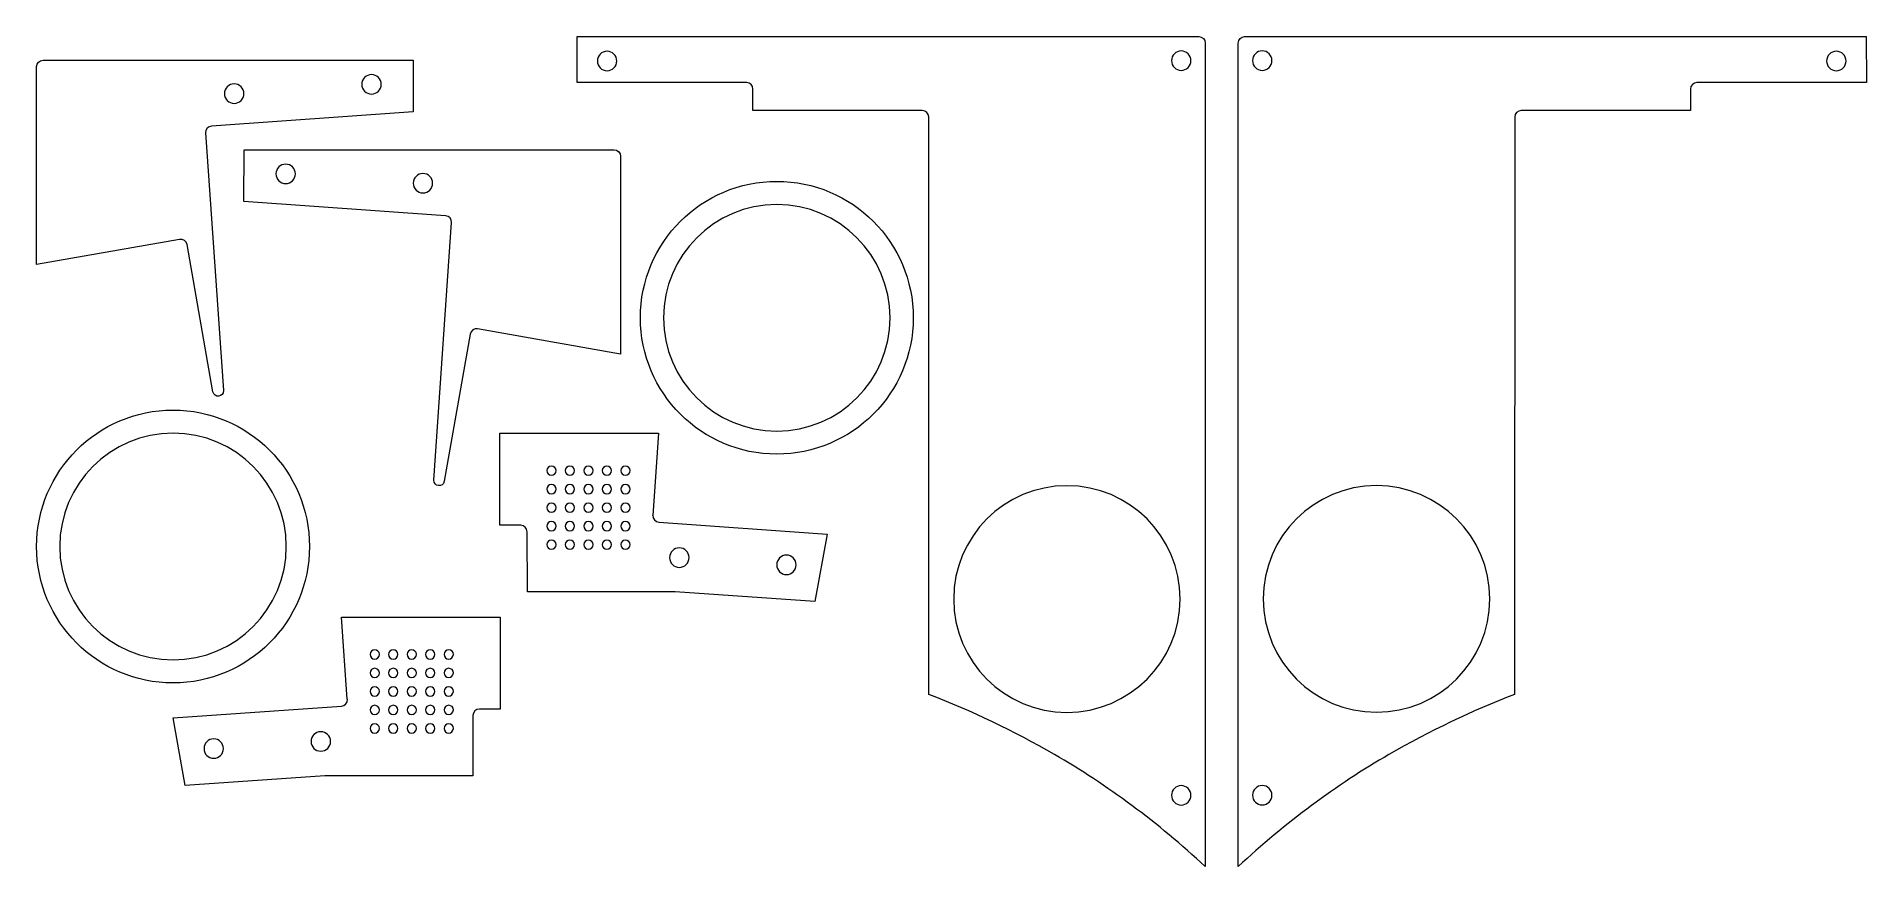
# Model space of a CAD drawing. Header units: millimetres. Extents: x 3 to 201, y 0 to 90.
import ezdxf

# ---------------------------------------------------------------- set-up
doc = ezdxf.new("R2010")
doc.units = ezdxf.units.MM
doc.header["$MEASUREMENT"] = 0
doc.layers.add('Ebene 1', color=7, linetype='Continuous', lineweight=0)

msp = doc.modelspace()

# ---------------------------------------------------------------- linework, layer by layer
at = {"layer": 'Ebene 1', "color": 5, "lineweight": 9, "true_color": 0x0000ff}
for points, knots in [([(128.99, 89.83), (128.99, 89.83), (61.78, 89.83), (61.78, 89.83), (61.78, 89.83), (61.77, 84.86), (61.77, 84.86), (61.77, 84.86), (80.09, 84.86), (80.09, 84.86), (80.48, 84.86), (80.79, 84.54), (80.79, 84.16), (80.79, 84.16), (80.79, 81.84), (80.79, 81.84), (80.79, 81.84), (99.08, 81.84), (99.08, 81.84), (99.47, 81.84), (99.79, 81.53), (99.79, 81.15), (99.79, 81.15), (99.81, 18.7), (99.81, 18.7), (104.42, 16.92), (109.01, 14.74), (113.39, 12.21), (119.04, 8.95), (124.62, 4.8), (129.69, 0.11), (129.69, 0.11), (129.69, 0.18), (129.69, 0.18), (129.69, 0.18), (129.69, 0.18), (129.69, 0.18), (129.69, 0.18), (129.69, 15.06), (129.69, 15.06), (129.69, 15.06), (129.69, 15.06), (129.69, 15.06), (129.69, 15.06), (129.69, 89.13), (129.69, 89.13), (129.69, 89.52), (129.38, 89.83), (128.99, 89.83), (128.99, 89.83), (128.99, 89.83), (128.99, 89.83), (128.99, 89.83), (128.99, 89.83), (128.99, 89.83)], [0, 0, 0, 0, 1, 1, 1, 2, 2, 2, 3, 3, 3, 4, 4, 4, 5, 5, 5, 6, 6, 6, 7, 7, 7, 8, 8, 8, 9, 9, 9, 10, 10, 10, 11, 11, 11, 12, 12, 12, 13, 13, 13, 14, 14, 14, 15, 15, 15, 16, 16, 16, 17, 17, 17, 18, 18, 18, 18]), ([(133.94, 89.83), (133.56, 89.83), (133.25, 89.52), (133.25, 89.13), (133.25, 89.13), (133.25, 15.06), (133.25, 15.06), (133.25, 15.06), (133.25, 15.06), (133.25, 15.06), (133.25, 15.06), (133.25, 0.18), (133.25, 0.18), (133.25, 0.18), (133.25, 0.18), (133.25, 0.18), (133.25, 0.18), (133.25, 0.11), (133.25, 0.11), (138.32, 4.8), (143.9, 8.95), (149.55, 12.21), (153.93, 14.74), (158.52, 16.92), (163.12, 18.7), (163.12, 18.7), (163.15, 81.15), (163.15, 81.15), (163.15, 81.53), (163.46, 81.84), (163.85, 81.84), (163.85, 81.84), (182.15, 81.84), (182.15, 81.84), (182.15, 81.84), (182.15, 84.16), (182.15, 84.16), (182.15, 84.54), (182.46, 84.86), (182.85, 84.86), (182.85, 84.86), (201.17, 84.86), (201.17, 84.86), (201.17, 84.86), (201.16, 89.83), (201.16, 89.83), (201.16, 89.83), (133.94, 89.83), (133.94, 89.83), (133.94, 89.83), (133.94, 89.83), (133.94, 89.83)], [0, 0, 0, 0, 1, 1, 1, 2, 2, 2, 3, 3, 3, 4, 4, 4, 5, 5, 5, 6, 6, 6, 7, 7, 7, 8, 8, 8, 9, 9, 9, 10, 10, 10, 11, 11, 11, 12, 12, 12, 13, 13, 13, 14, 14, 14, 15, 15, 15, 16, 16, 16, 17, 17, 17, 17]), ([(4.04, 87.27), (3.65, 87.27), (3.34, 86.96), (3.34, 86.58), (3.34, 86.58), (3.34, 65.19), (3.34, 65.19), (3.34, 65.19), (18.8, 67.91), (18.8, 67.91), (19.18, 67.98), (19.54, 67.72), (19.61, 67.34), (19.61, 67.34), (22.4, 51.43), (22.4, 51.43), (22.52, 50.72), (23.58, 50.85), (23.53, 51.57), (23.53, 51.57), (21.6, 79.41), (21.6, 79.41), (21.58, 79.79), (21.87, 80.13), (22.25, 80.15), (22.25, 80.15), (44.06, 81.68), (44.06, 81.68), (44.06, 81.68), (44.05, 87.27), (44.05, 87.27), (44.05, 87.27), (4.04, 87.27), (4.04, 87.27)], [0, 0, 0, 0, 1, 1, 1, 2, 2, 2, 3, 3, 3, 4, 4, 4, 5, 5, 5, 6, 6, 6, 7, 7, 7, 8, 8, 8, 9, 9, 9, 10, 10, 10, 11, 11, 11, 11]), ([(63.97, 87.19), (63.97, 87.77), (64.43, 88.24), (65.02, 88.24), (65.6, 88.24), (66.07, 87.77), (66.07, 87.19), (66.07, 86.61), (65.6, 86.14), (65.02, 86.14), (64.44, 86.14), (63.97, 86.61), (63.97, 87.19)], [0, 0, 0, 0, 1, 1, 1, 2, 2, 2, 3, 3, 3, 4, 4, 4, 4]), ([(128.14, 87.23), (128.14, 86.65), (127.67, 86.18), (127.09, 86.18), (126.51, 86.18), (126.04, 86.65), (126.04, 87.23), (126.04, 87.81), (126.51, 88.28), (127.09, 88.28), (127.67, 88.28), (128.14, 87.81), (128.14, 87.23)], [0, 0, 0, 0, 1, 1, 1, 2, 2, 2, 3, 3, 3, 4, 4, 4, 4]), ([(135.85, 88.29), (136.43, 88.29), (136.9, 87.82), (136.9, 87.23), (136.9, 86.65), (136.43, 86.18), (135.85, 86.18), (135.27, 86.18), (134.8, 86.65), (134.8, 87.23), (134.8, 87.82), (135.27, 88.29), (135.85, 88.29)], [0, 0, 0, 0, 1, 1, 1, 2, 2, 2, 3, 3, 3, 4, 4, 4, 4]), ([(197.92, 86.14), (197.34, 86.14), (196.87, 86.61), (196.87, 87.19), (196.87, 87.77), (197.34, 88.24), (197.92, 88.24), (198.5, 88.24), (198.97, 87.77), (198.97, 87.19), (198.97, 86.61), (198.5, 86.14), (197.92, 86.14)], [0, 0, 0, 0, 1, 1, 1, 2, 2, 2, 3, 3, 3, 4, 4, 4, 4]), ([(38.49, 84.67), (38.49, 85.26), (38.96, 85.72), (39.55, 85.72), (40.13, 85.72), (40.6, 85.26), (40.6, 84.67), (40.6, 84.09), (40.12, 83.62), (39.55, 83.62), (38.97, 83.62), (38.49, 84.09), (38.49, 84.67)], [0, 0, 0, 0, 1, 1, 1, 2, 2, 2, 3, 3, 3, 4, 4, 4, 4]), ([(23.65, 83.66), (23.65, 84.25), (24.12, 84.72), (24.7, 84.72), (25.29, 84.72), (25.76, 84.25), (25.76, 83.66), (25.76, 83.08), (25.28, 82.61), (24.7, 82.61), (24.13, 82.61), (23.65, 83.08), (23.65, 83.66)], [0, 0, 0, 0, 1, 1, 1, 2, 2, 2, 3, 3, 3, 4, 4, 4, 4]), ([(65.78, 77.59), (65.78, 77.59), (25.77, 77.59), (25.77, 77.59), (25.77, 77.59), (25.76, 72), (25.76, 72), (25.76, 72), (47.56, 70.47), (47.56, 70.47), (47.95, 70.44), (48.24, 70.11), (48.21, 69.72), (48.21, 69.72), (46.29, 41.89), (46.29, 41.89), (46.24, 41.17), (47.3, 41.04), (47.42, 41.75), (47.42, 41.75), (50.21, 57.66), (50.21, 57.66), (50.28, 58.04), (50.64, 58.29), (51.02, 58.23), (51.02, 58.23), (66.48, 55.5), (66.48, 55.5), (66.48, 55.5), (66.48, 76.89), (66.48, 76.89), (66.48, 77.28), (66.16, 77.59), (65.78, 77.59), (65.78, 77.59), (65.78, 77.59), (65.78, 77.59), (65.78, 77.59), (65.78, 77.59), (65.78, 77.59)], [0, 0, 0, 0, 1, 1, 1, 2, 2, 2, 3, 3, 3, 4, 4, 4, 5, 5, 5, 6, 6, 6, 7, 7, 7, 8, 8, 8, 9, 9, 9, 10, 10, 10, 11, 11, 11, 12, 12, 12, 13, 13, 13, 13]), ([(30.27, 73.94), (29.69, 73.94), (29.22, 74.41), (29.22, 74.99), (29.22, 75.57), (29.69, 76.04), (30.27, 76.04), (30.85, 76.04), (31.32, 75.57), (31.32, 74.99), (31.32, 74.41), (30.85, 73.94), (30.27, 73.94)], [0, 0, 0, 0, 1, 1, 1, 2, 2, 2, 3, 3, 3, 4, 4, 4, 4]), ([(45.11, 72.93), (44.53, 72.93), (44.06, 73.4), (44.06, 73.98), (44.06, 74.56), (44.53, 75.03), (45.11, 75.03), (45.7, 75.03), (46.16, 74.56), (46.16, 73.98), (46.16, 73.4), (45.7, 72.93), (45.11, 72.93)], [0, 0, 0, 0, 1, 1, 1, 2, 2, 2, 3, 3, 3, 4, 4, 4, 4]), ([(83.37, 74.18), (75.22, 74.18), (68.62, 67.58), (68.62, 59.43), (68.62, 51.29), (75.22, 44.69), (83.37, 44.69), (91.51, 44.69), (98.12, 51.29), (98.12, 59.43), (98.12, 67.58), (91.51, 74.18), (83.37, 74.18)], [0, 0, 0, 0, 1, 1, 1, 2, 2, 2, 3, 3, 3, 4, 4, 4, 4]), ([(83.37, 47.18), (76.6, 47.18), (71.12, 52.67), (71.12, 59.43), (71.12, 66.19), (76.6, 71.68), (83.37, 71.68), (90.13, 71.68), (95.61, 66.19), (95.61, 59.43), (95.61, 52.67), (90.13, 47.18), (83.37, 47.18), (83.37, 47.18), (83.37, 47.18), (83.37, 47.18)], [0, 0, 0, 0, 1, 1, 1, 2, 2, 2, 3, 3, 3, 4, 4, 4, 5, 5, 5, 5]), ([(3.34, 34.7), (3.34, 26.56), (9.94, 19.95), (18.09, 19.95), (26.24, 19.95), (32.84, 26.56), (32.84, 34.7), (32.84, 42.85), (26.24, 49.45), (18.09, 49.45), (9.94, 49.45), (3.34, 42.85), (3.34, 34.7), (3.34, 34.7), (3.34, 34.7), (3.34, 34.7)], [0, 0, 0, 0, 1, 1, 1, 2, 2, 2, 3, 3, 3, 4, 4, 4, 5, 5, 5, 5]), ([(5.84, 34.7), (5.84, 41.46), (11.33, 46.95), (18.09, 46.95), (24.85, 46.95), (30.34, 41.46), (30.34, 34.7), (30.34, 27.94), (24.86, 22.45), (18.09, 22.45), (11.33, 22.45), (5.84, 27.94), (5.84, 34.7), (5.84, 34.7), (5.84, 34.7), (5.84, 34.7)], [0, 0, 0, 0, 1, 1, 1, 2, 2, 2, 3, 3, 3, 4, 4, 4, 5, 5, 5, 5]), ([(69.96, 38.07), (69.96, 38.07), (70.59, 46.95), (70.59, 46.95), (70.59, 46.95), (53.43, 46.95), (53.43, 46.95), (53.43, 46.95), (53.43, 37), (53.43, 37), (53.43, 37), (55.68, 37), (55.68, 37), (56.06, 37), (56.38, 36.69), (56.38, 36.3), (56.38, 36.3), (56.4, 29.8), (56.4, 29.8), (56.4, 29.8), (72.38, 29.8), (72.38, 29.8), (72.38, 29.8), (87.48, 28.74), (87.48, 28.74), (87.48, 28.74), (88.81, 36.05), (88.81, 36.05), (88.81, 36.05), (70.61, 37.33), (70.61, 37.33), (70.23, 37.36), (69.93, 37.69), (69.96, 38.08), (69.96, 38.08), (69.96, 38.08), (69.96, 38.08), (69.96, 38.08), (69.96, 38.07), (69.96, 38.07)], [0, 0, 0, 0, 1, 1, 1, 2, 2, 2, 3, 3, 3, 4, 4, 4, 5, 5, 5, 6, 6, 6, 7, 7, 7, 8, 8, 8, 9, 9, 9, 10, 10, 10, 11, 11, 11, 12, 12, 12, 13, 13, 13, 13]), ([(59, 42.4), (58.72, 42.4), (58.5, 42.62), (58.5, 42.9), (58.5, 43.18), (58.72, 43.4), (59, 43.4), (59.28, 43.4), (59.5, 43.18), (59.5, 42.9), (59.5, 42.62), (59.28, 42.4), (59, 42.4)], [0, 0, 0, 0, 1, 1, 1, 2, 2, 2, 3, 3, 3, 4, 4, 4, 4]), ([(61, 42.4), (60.73, 42.4), (60.5, 42.62), (60.5, 42.9), (60.5, 43.18), (60.72, 43.4), (61, 43.4), (61.28, 43.4), (61.5, 43.18), (61.5, 42.9), (61.5, 42.62), (61.28, 42.4), (61, 42.4)], [0, 0, 0, 0, 1, 1, 1, 2, 2, 2, 3, 3, 3, 4, 4, 4, 4]), ([(63, 42.4), (62.73, 42.4), (62.5, 42.62), (62.5, 42.9), (62.5, 43.18), (62.72, 43.4), (63, 43.4), (63.28, 43.4), (63.5, 43.18), (63.5, 42.9), (63.5, 42.62), (63.28, 42.4), (63, 42.4)], [0, 0, 0, 0, 1, 1, 1, 2, 2, 2, 3, 3, 3, 4, 4, 4, 4]), ([(65, 42.4), (64.73, 42.4), (64.5, 42.62), (64.5, 42.9), (64.5, 43.18), (64.72, 43.4), (65, 43.4), (65.28, 43.4), (65.5, 43.18), (65.5, 42.9), (65.5, 42.62), (65.28, 42.4), (65, 42.4)], [0, 0, 0, 0, 1, 1, 1, 2, 2, 2, 3, 3, 3, 4, 4, 4, 4]), ([(67, 42.4), (66.73, 42.4), (66.5, 42.62), (66.5, 42.9), (66.5, 43.18), (66.72, 43.4), (67, 43.4), (67.28, 43.4), (67.5, 43.18), (67.5, 42.9), (67.5, 42.62), (67.28, 42.4), (67, 42.4)], [0, 0, 0, 0, 1, 1, 1, 2, 2, 2, 3, 3, 3, 4, 4, 4, 4]), ([(59, 40.4), (58.72, 40.4), (58.5, 40.62), (58.5, 40.9), (58.5, 41.18), (58.72, 41.4), (59, 41.4), (59.28, 41.4), (59.5, 41.18), (59.5, 40.9), (59.5, 40.62), (59.28, 40.4), (59, 40.4)], [0, 0, 0, 0, 1, 1, 1, 2, 2, 2, 3, 3, 3, 4, 4, 4, 4]), ([(61, 40.4), (60.73, 40.4), (60.5, 40.62), (60.5, 40.9), (60.5, 41.18), (60.72, 41.4), (61, 41.4), (61.28, 41.4), (61.5, 41.18), (61.5, 40.9), (61.5, 40.62), (61.28, 40.4), (61, 40.4)], [0, 0, 0, 0, 1, 1, 1, 2, 2, 2, 3, 3, 3, 4, 4, 4, 4]), ([(63, 40.4), (62.73, 40.4), (62.5, 40.62), (62.5, 40.9), (62.5, 41.18), (62.72, 41.4), (63, 41.4), (63.28, 41.4), (63.5, 41.18), (63.5, 40.9), (63.5, 40.62), (63.28, 40.4), (63, 40.4)], [0, 0, 0, 0, 1, 1, 1, 2, 2, 2, 3, 3, 3, 4, 4, 4, 4]), ([(65, 40.4), (64.73, 40.4), (64.5, 40.62), (64.5, 40.9), (64.5, 41.18), (64.72, 41.4), (65, 41.4), (65.28, 41.4), (65.5, 41.18), (65.5, 40.9), (65.5, 40.62), (65.28, 40.4), (65, 40.4)], [0, 0, 0, 0, 1, 1, 1, 2, 2, 2, 3, 3, 3, 4, 4, 4, 4]), ([(67, 40.4), (66.73, 40.4), (66.5, 40.62), (66.5, 40.9), (66.5, 41.18), (66.72, 41.4), (67, 41.4), (67.28, 41.4), (67.5, 41.18), (67.5, 40.9), (67.5, 40.62), (67.28, 40.4), (67, 40.4)], [0, 0, 0, 0, 1, 1, 1, 2, 2, 2, 3, 3, 3, 4, 4, 4, 4]), ([(102.49, 29.02), (102.49, 35.79), (107.97, 41.27), (114.73, 41.27), (121.5, 41.27), (126.98, 35.79), (126.98, 29.02), (126.98, 22.26), (121.5, 16.77), (114.73, 16.77), (107.97, 16.77), (102.49, 22.26), (102.49, 29.02)], [0, 0, 0, 0, 1, 1, 1, 2, 2, 2, 3, 3, 3, 4, 4, 4, 4]), ([(148.2, 16.78), (141.44, 16.78), (135.96, 22.27), (135.96, 29.03), (135.96, 35.79), (141.44, 41.28), (148.2, 41.28), (154.97, 41.28), (160.45, 35.79), (160.45, 29.03), (160.45, 22.27), (154.97, 16.78), (148.2, 16.78), (148.2, 16.78), (148.2, 16.78), (148.2, 16.78)], [0, 0, 0, 0, 1, 1, 1, 2, 2, 2, 3, 3, 3, 4, 4, 4, 5, 5, 5, 5]), ([(59, 38.4), (58.72, 38.4), (58.5, 38.62), (58.5, 38.9), (58.5, 39.18), (58.72, 39.4), (59, 39.4), (59.28, 39.4), (59.5, 39.18), (59.5, 38.9), (59.5, 38.62), (59.28, 38.4), (59, 38.4)], [0, 0, 0, 0, 1, 1, 1, 2, 2, 2, 3, 3, 3, 4, 4, 4, 4]), ([(61, 38.4), (60.73, 38.4), (60.5, 38.62), (60.5, 38.9), (60.5, 39.18), (60.72, 39.4), (61, 39.4), (61.28, 39.4), (61.5, 39.18), (61.5, 38.9), (61.5, 38.62), (61.28, 38.4), (61, 38.4)], [0, 0, 0, 0, 1, 1, 1, 2, 2, 2, 3, 3, 3, 4, 4, 4, 4]), ([(63, 38.4), (62.73, 38.4), (62.5, 38.62), (62.5, 38.9), (62.5, 39.18), (62.72, 39.4), (63, 39.4), (63.28, 39.4), (63.5, 39.18), (63.5, 38.9), (63.5, 38.62), (63.28, 38.4), (63, 38.4)], [0, 0, 0, 0, 1, 1, 1, 2, 2, 2, 3, 3, 3, 4, 4, 4, 4]), ([(65, 38.4), (64.73, 38.4), (64.5, 38.62), (64.5, 38.9), (64.5, 39.18), (64.72, 39.4), (65, 39.4), (65.28, 39.4), (65.5, 39.18), (65.5, 38.9), (65.5, 38.62), (65.28, 38.4), (65, 38.4)], [0, 0, 0, 0, 1, 1, 1, 2, 2, 2, 3, 3, 3, 4, 4, 4, 4]), ([(67, 38.4), (66.73, 38.4), (66.5, 38.62), (66.5, 38.9), (66.5, 39.18), (66.72, 39.4), (67, 39.4), (67.28, 39.4), (67.5, 39.18), (67.5, 38.9), (67.5, 38.62), (67.28, 38.4), (67, 38.4)], [0, 0, 0, 0, 1, 1, 1, 2, 2, 2, 3, 3, 3, 4, 4, 4, 4]), ([(59, 36.4), (58.72, 36.4), (58.5, 36.62), (58.5, 36.9), (58.5, 37.18), (58.72, 37.4), (59, 37.4), (59.28, 37.4), (59.5, 37.18), (59.5, 36.9), (59.5, 36.62), (59.28, 36.4), (59, 36.4)], [0, 0, 0, 0, 1, 1, 1, 2, 2, 2, 3, 3, 3, 4, 4, 4, 4]), ([(61, 36.4), (60.73, 36.4), (60.5, 36.62), (60.5, 36.9), (60.5, 37.18), (60.72, 37.4), (61, 37.4), (61.28, 37.4), (61.5, 37.18), (61.5, 36.9), (61.5, 36.62), (61.28, 36.4), (61, 36.4)], [0, 0, 0, 0, 1, 1, 1, 2, 2, 2, 3, 3, 3, 4, 4, 4, 4]), ([(63, 36.4), (62.73, 36.4), (62.5, 36.62), (62.5, 36.9), (62.5, 37.18), (62.72, 37.4), (63, 37.4), (63.28, 37.4), (63.5, 37.18), (63.5, 36.9), (63.5, 36.62), (63.28, 36.4), (63, 36.4)], [0, 0, 0, 0, 1, 1, 1, 2, 2, 2, 3, 3, 3, 4, 4, 4, 4]), ([(65, 36.4), (64.73, 36.4), (64.5, 36.62), (64.5, 36.9), (64.5, 37.18), (64.72, 37.4), (65, 37.4), (65.28, 37.4), (65.5, 37.18), (65.5, 36.9), (65.5, 36.62), (65.28, 36.4), (65, 36.4)], [0, 0, 0, 0, 1, 1, 1, 2, 2, 2, 3, 3, 3, 4, 4, 4, 4]), ([(67, 36.4), (66.73, 36.4), (66.5, 36.62), (66.5, 36.9), (66.5, 37.18), (66.72, 37.4), (67, 37.4), (67.28, 37.4), (67.5, 37.18), (67.5, 36.9), (67.5, 36.62), (67.28, 36.4), (67, 36.4)], [0, 0, 0, 0, 1, 1, 1, 2, 2, 2, 3, 3, 3, 4, 4, 4, 4]), ([(59, 34.4), (58.72, 34.4), (58.5, 34.62), (58.5, 34.9), (58.5, 35.18), (58.72, 35.4), (59, 35.4), (59.28, 35.4), (59.5, 35.18), (59.5, 34.9), (59.5, 34.62), (59.28, 34.4), (59, 34.4)], [0, 0, 0, 0, 1, 1, 1, 2, 2, 2, 3, 3, 3, 4, 4, 4, 4]), ([(61, 34.4), (60.73, 34.4), (60.5, 34.62), (60.5, 34.9), (60.5, 35.18), (60.72, 35.4), (61, 35.4), (61.28, 35.4), (61.5, 35.18), (61.5, 34.9), (61.5, 34.62), (61.28, 34.4), (61, 34.4)], [0, 0, 0, 0, 1, 1, 1, 2, 2, 2, 3, 3, 3, 4, 4, 4, 4]), ([(63, 34.4), (62.73, 34.4), (62.5, 34.62), (62.5, 34.9), (62.5, 35.18), (62.72, 35.4), (63, 35.4), (63.28, 35.4), (63.5, 35.18), (63.5, 34.9), (63.5, 34.62), (63.28, 34.4), (63, 34.4)], [0, 0, 0, 0, 1, 1, 1, 2, 2, 2, 3, 3, 3, 4, 4, 4, 4]), ([(65, 34.4), (64.73, 34.4), (64.5, 34.62), (64.5, 34.9), (64.5, 35.18), (64.72, 35.4), (65, 35.4), (65.28, 35.4), (65.5, 35.18), (65.5, 34.9), (65.5, 34.62), (65.28, 34.4), (65, 34.4)], [0, 0, 0, 0, 1, 1, 1, 2, 2, 2, 3, 3, 3, 4, 4, 4, 4]), ([(67, 34.4), (66.73, 34.4), (66.5, 34.62), (66.5, 34.9), (66.5, 35.18), (66.72, 35.4), (67, 35.4), (67.28, 35.4), (67.5, 35.18), (67.5, 34.9), (67.5, 34.62), (67.28, 34.4), (67, 34.4)], [0, 0, 0, 0, 1, 1, 1, 2, 2, 2, 3, 3, 3, 4, 4, 4, 4]), ([(72.83, 34.55), (73.41, 34.55), (73.88, 34.08), (73.88, 33.5), (73.88, 32.91), (73.41, 32.44), (72.83, 32.44), (72.25, 32.44), (71.78, 32.91), (71.78, 33.5), (71.78, 34.08), (72.25, 34.55), (72.83, 34.55)], [0, 0, 0, 0, 1, 1, 1, 2, 2, 2, 3, 3, 3, 4, 4, 4, 4]), ([(84.41, 33.77), (84.99, 33.77), (85.46, 33.31), (85.46, 32.72), (85.46, 32.14), (84.99, 31.67), (84.41, 31.67), (83.83, 31.67), (83.36, 32.14), (83.36, 32.72), (83.36, 33.31), (83.83, 33.77), (84.41, 33.77)], [0, 0, 0, 0, 1, 1, 1, 2, 2, 2, 3, 3, 3, 4, 4, 4, 4]), ([(36.94, 18.2), (36.96, 17.81), (36.67, 17.48), (36.29, 17.45), (36.29, 17.45), (18.09, 16.17), (18.09, 16.17), (18.09, 16.17), (19.42, 8.86), (19.42, 8.86), (19.42, 8.86), (34.51, 9.92), (34.51, 9.92), (34.51, 9.92), (50.49, 9.92), (50.49, 9.92), (50.49, 9.92), (50.52, 16.42), (50.52, 16.42), (50.52, 16.81), (50.83, 17.12), (51.22, 17.12), (51.22, 17.12), (53.47, 17.12), (53.47, 17.12), (53.47, 17.12), (53.47, 27.07), (53.47, 27.07), (53.47, 27.07), (36.31, 27.07), (36.31, 27.07), (36.31, 27.07), (36.93, 18.19), (36.93, 18.19), (36.93, 18.19), (36.93, 18.19), (36.93, 18.19), (36.93, 18.19), (36.94, 18.2), (36.94, 18.2)], [0, 0, 0, 0, 1, 1, 1, 2, 2, 2, 3, 3, 3, 4, 4, 4, 5, 5, 5, 6, 6, 6, 7, 7, 7, 8, 8, 8, 9, 9, 9, 10, 10, 10, 11, 11, 11, 12, 12, 12, 13, 13, 13, 13]), ([(39.39, 23.03), (39.39, 23.31), (39.62, 23.53), (39.9, 23.53), (40.17, 23.53), (40.4, 23.31), (40.4, 23.03), (40.4, 22.75), (40.17, 22.53), (39.9, 22.53), (39.62, 22.53), (39.39, 22.75), (39.39, 23.03)], [0, 0, 0, 0, 1, 1, 1, 2, 2, 2, 3, 3, 3, 4, 4, 4, 4]), ([(41.39, 23.03), (41.39, 23.31), (41.62, 23.53), (41.9, 23.53), (42.17, 23.53), (42.4, 23.31), (42.4, 23.03), (42.4, 22.75), (42.17, 22.53), (41.9, 22.53), (41.62, 22.53), (41.39, 22.75), (41.39, 23.03)], [0, 0, 0, 0, 1, 1, 1, 2, 2, 2, 3, 3, 3, 4, 4, 4, 4]), ([(43.39, 23.03), (43.39, 23.31), (43.62, 23.53), (43.9, 23.53), (44.17, 23.53), (44.4, 23.31), (44.4, 23.03), (44.4, 22.75), (44.17, 22.53), (43.9, 22.53), (43.62, 22.53), (43.39, 22.75), (43.39, 23.03)], [0, 0, 0, 0, 1, 1, 1, 2, 2, 2, 3, 3, 3, 4, 4, 4, 4]), ([(45.4, 23.03), (45.4, 23.31), (45.62, 23.53), (45.9, 23.53), (46.17, 23.53), (46.4, 23.31), (46.4, 23.03), (46.4, 22.75), (46.17, 22.53), (45.9, 22.53), (45.62, 22.53), (45.4, 22.75), (45.4, 23.03)], [0, 0, 0, 0, 1, 1, 1, 2, 2, 2, 3, 3, 3, 4, 4, 4, 4]), ([(47.4, 23.03), (47.4, 23.31), (47.62, 23.53), (47.9, 23.53), (48.18, 23.53), (48.4, 23.31), (48.4, 23.03), (48.4, 22.75), (48.17, 22.53), (47.9, 22.53), (47.62, 22.53), (47.4, 22.75), (47.4, 23.03)], [0, 0, 0, 0, 1, 1, 1, 2, 2, 2, 3, 3, 3, 4, 4, 4, 4]), ([(39.39, 21.03), (39.39, 21.31), (39.62, 21.53), (39.9, 21.53), (40.17, 21.53), (40.4, 21.31), (40.4, 21.03), (40.4, 20.75), (40.17, 20.53), (39.9, 20.53), (39.62, 20.53), (39.39, 20.75), (39.39, 21.03)], [0, 0, 0, 0, 1, 1, 1, 2, 2, 2, 3, 3, 3, 4, 4, 4, 4]), ([(41.39, 21.03), (41.39, 21.31), (41.62, 21.53), (41.9, 21.53), (42.17, 21.53), (42.4, 21.31), (42.4, 21.03), (42.4, 20.75), (42.17, 20.53), (41.9, 20.53), (41.62, 20.53), (41.39, 20.75), (41.39, 21.03)], [0, 0, 0, 0, 1, 1, 1, 2, 2, 2, 3, 3, 3, 4, 4, 4, 4]), ([(43.39, 21.03), (43.39, 21.31), (43.62, 21.53), (43.9, 21.53), (44.17, 21.53), (44.4, 21.31), (44.4, 21.03), (44.4, 20.75), (44.17, 20.53), (43.9, 20.53), (43.62, 20.53), (43.39, 20.75), (43.39, 21.03)], [0, 0, 0, 0, 1, 1, 1, 2, 2, 2, 3, 3, 3, 4, 4, 4, 4]), ([(45.4, 21.03), (45.4, 21.31), (45.62, 21.53), (45.9, 21.53), (46.17, 21.53), (46.4, 21.31), (46.4, 21.03), (46.4, 20.75), (46.17, 20.53), (45.9, 20.53), (45.62, 20.53), (45.4, 20.75), (45.4, 21.03)], [0, 0, 0, 0, 1, 1, 1, 2, 2, 2, 3, 3, 3, 4, 4, 4, 4]), ([(47.4, 21.03), (47.4, 21.31), (47.62, 21.53), (47.9, 21.53), (48.18, 21.53), (48.4, 21.31), (48.4, 21.03), (48.4, 20.75), (48.17, 20.53), (47.9, 20.53), (47.62, 20.53), (47.4, 20.75), (47.4, 21.03)], [0, 0, 0, 0, 1, 1, 1, 2, 2, 2, 3, 3, 3, 4, 4, 4, 4]), ([(39.39, 19.03), (39.39, 19.31), (39.62, 19.53), (39.9, 19.53), (40.17, 19.53), (40.4, 19.31), (40.4, 19.03), (40.4, 18.75), (40.17, 18.53), (39.9, 18.53), (39.62, 18.53), (39.39, 18.75), (39.39, 19.03)], [0, 0, 0, 0, 1, 1, 1, 2, 2, 2, 3, 3, 3, 4, 4, 4, 4]), ([(41.39, 19.03), (41.39, 19.31), (41.62, 19.53), (41.9, 19.53), (42.17, 19.53), (42.4, 19.31), (42.4, 19.03), (42.4, 18.75), (42.17, 18.53), (41.9, 18.53), (41.62, 18.53), (41.39, 18.75), (41.39, 19.03)], [0, 0, 0, 0, 1, 1, 1, 2, 2, 2, 3, 3, 3, 4, 4, 4, 4]), ([(43.39, 19.03), (43.39, 19.31), (43.62, 19.53), (43.9, 19.53), (44.17, 19.53), (44.4, 19.31), (44.4, 19.03), (44.4, 18.75), (44.17, 18.53), (43.9, 18.53), (43.62, 18.53), (43.39, 18.75), (43.39, 19.03)], [0, 0, 0, 0, 1, 1, 1, 2, 2, 2, 3, 3, 3, 4, 4, 4, 4]), ([(45.4, 19.03), (45.4, 19.31), (45.62, 19.53), (45.9, 19.53), (46.17, 19.53), (46.4, 19.31), (46.4, 19.03), (46.4, 18.75), (46.17, 18.53), (45.9, 18.53), (45.62, 18.53), (45.4, 18.75), (45.4, 19.03)], [0, 0, 0, 0, 1, 1, 1, 2, 2, 2, 3, 3, 3, 4, 4, 4, 4]), ([(47.4, 19.03), (47.4, 19.31), (47.62, 19.53), (47.9, 19.53), (48.18, 19.53), (48.4, 19.31), (48.4, 19.03), (48.4, 18.75), (48.17, 18.53), (47.9, 18.53), (47.62, 18.53), (47.4, 18.75), (47.4, 19.03)], [0, 0, 0, 0, 1, 1, 1, 2, 2, 2, 3, 3, 3, 4, 4, 4, 4]), ([(39.39, 17.03), (39.39, 17.31), (39.62, 17.53), (39.9, 17.53), (40.17, 17.53), (40.4, 17.31), (40.4, 17.03), (40.4, 16.75), (40.17, 16.53), (39.9, 16.53), (39.62, 16.53), (39.39, 16.75), (39.39, 17.03)], [0, 0, 0, 0, 1, 1, 1, 2, 2, 2, 3, 3, 3, 4, 4, 4, 4]), ([(41.39, 17.03), (41.39, 17.31), (41.62, 17.53), (41.9, 17.53), (42.17, 17.53), (42.4, 17.31), (42.4, 17.03), (42.4, 16.75), (42.17, 16.53), (41.9, 16.53), (41.62, 16.53), (41.39, 16.75), (41.39, 17.03)], [0, 0, 0, 0, 1, 1, 1, 2, 2, 2, 3, 3, 3, 4, 4, 4, 4]), ([(43.39, 17.03), (43.39, 17.31), (43.62, 17.53), (43.9, 17.53), (44.17, 17.53), (44.4, 17.31), (44.4, 17.03), (44.4, 16.75), (44.17, 16.53), (43.9, 16.53), (43.62, 16.53), (43.39, 16.75), (43.39, 17.03)], [0, 0, 0, 0, 1, 1, 1, 2, 2, 2, 3, 3, 3, 4, 4, 4, 4]), ([(45.4, 17.03), (45.4, 17.31), (45.62, 17.53), (45.9, 17.53), (46.17, 17.53), (46.4, 17.31), (46.4, 17.03), (46.4, 16.75), (46.17, 16.53), (45.9, 16.53), (45.62, 16.53), (45.4, 16.75), (45.4, 17.03)], [0, 0, 0, 0, 1, 1, 1, 2, 2, 2, 3, 3, 3, 4, 4, 4, 4]), ([(47.4, 17.03), (47.4, 17.31), (47.62, 17.53), (47.9, 17.53), (48.18, 17.53), (48.4, 17.31), (48.4, 17.03), (48.4, 16.75), (48.17, 16.53), (47.9, 16.53), (47.62, 16.53), (47.4, 16.75), (47.4, 17.03)], [0, 0, 0, 0, 1, 1, 1, 2, 2, 2, 3, 3, 3, 4, 4, 4, 4]), ([(23.54, 12.85), (23.54, 12.27), (23.07, 11.8), (22.49, 11.8), (21.91, 11.8), (21.44, 12.27), (21.44, 12.85), (21.44, 13.43), (21.91, 13.9), (22.49, 13.9), (23.07, 13.9), (23.54, 13.43), (23.54, 12.85)], [0, 0, 0, 0, 1, 1, 1, 2, 2, 2, 3, 3, 3, 4, 4, 4, 4]), ([(35.12, 13.62), (35.12, 13.04), (34.65, 12.57), (34.06, 12.57), (33.48, 12.57), (33.01, 13.04), (33.01, 13.62), (33.01, 14.21), (33.49, 14.68), (34.06, 14.68), (34.64, 14.68), (35.12, 14.21), (35.12, 13.62)], [0, 0, 0, 0, 1, 1, 1, 2, 2, 2, 3, 3, 3, 4, 4, 4, 4]), ([(39.39, 15.03), (39.39, 15.31), (39.62, 15.53), (39.9, 15.53), (40.17, 15.53), (40.4, 15.31), (40.4, 15.03), (40.4, 14.75), (40.17, 14.53), (39.9, 14.53), (39.62, 14.53), (39.39, 14.75), (39.39, 15.03)], [0, 0, 0, 0, 1, 1, 1, 2, 2, 2, 3, 3, 3, 4, 4, 4, 4]), ([(41.39, 15.03), (41.39, 15.31), (41.62, 15.53), (41.9, 15.53), (42.17, 15.53), (42.4, 15.31), (42.4, 15.03), (42.4, 14.75), (42.17, 14.53), (41.9, 14.53), (41.62, 14.53), (41.39, 14.75), (41.39, 15.03)], [0, 0, 0, 0, 1, 1, 1, 2, 2, 2, 3, 3, 3, 4, 4, 4, 4]), ([(43.39, 15.03), (43.39, 15.31), (43.62, 15.53), (43.9, 15.53), (44.17, 15.53), (44.4, 15.31), (44.4, 15.03), (44.4, 14.75), (44.17, 14.53), (43.9, 14.53), (43.62, 14.53), (43.39, 14.75), (43.39, 15.03)], [0, 0, 0, 0, 1, 1, 1, 2, 2, 2, 3, 3, 3, 4, 4, 4, 4]), ([(45.4, 15.03), (45.4, 15.31), (45.62, 15.53), (45.9, 15.53), (46.17, 15.53), (46.4, 15.31), (46.4, 15.03), (46.4, 14.75), (46.17, 14.53), (45.9, 14.53), (45.62, 14.53), (45.4, 14.75), (45.4, 15.03)], [0, 0, 0, 0, 1, 1, 1, 2, 2, 2, 3, 3, 3, 4, 4, 4, 4]), ([(47.4, 15.03), (47.4, 15.31), (47.62, 15.53), (47.9, 15.53), (48.18, 15.53), (48.4, 15.31), (48.4, 15.03), (48.4, 14.75), (48.17, 14.53), (47.9, 14.53), (47.62, 14.53), (47.4, 14.75), (47.4, 15.03)], [0, 0, 0, 0, 1, 1, 1, 2, 2, 2, 3, 3, 3, 4, 4, 4, 4]), ([(126.04, 7.8), (126.04, 8.38), (126.51, 8.85), (127.09, 8.85), (127.67, 8.85), (128.14, 8.38), (128.14, 7.8), (128.14, 7.22), (127.67, 6.75), (127.09, 6.75), (126.51, 6.75), (126.04, 7.22), (126.04, 7.8)], [0, 0, 0, 0, 1, 1, 1, 2, 2, 2, 3, 3, 3, 4, 4, 4, 4]), ([(135.85, 6.76), (135.27, 6.76), (134.8, 7.22), (134.8, 7.81), (134.8, 8.39), (135.27, 8.86), (135.85, 8.86), (136.43, 8.86), (136.9, 8.39), (136.9, 7.81), (136.9, 7.22), (136.43, 6.76), (135.85, 6.76)], [0, 0, 0, 0, 1, 1, 1, 2, 2, 2, 3, 3, 3, 4, 4, 4, 4])]:
    msp.add_open_spline(points, degree=3, knots=knots, dxfattribs=at)

doc.saveas('drawing.dxf')
